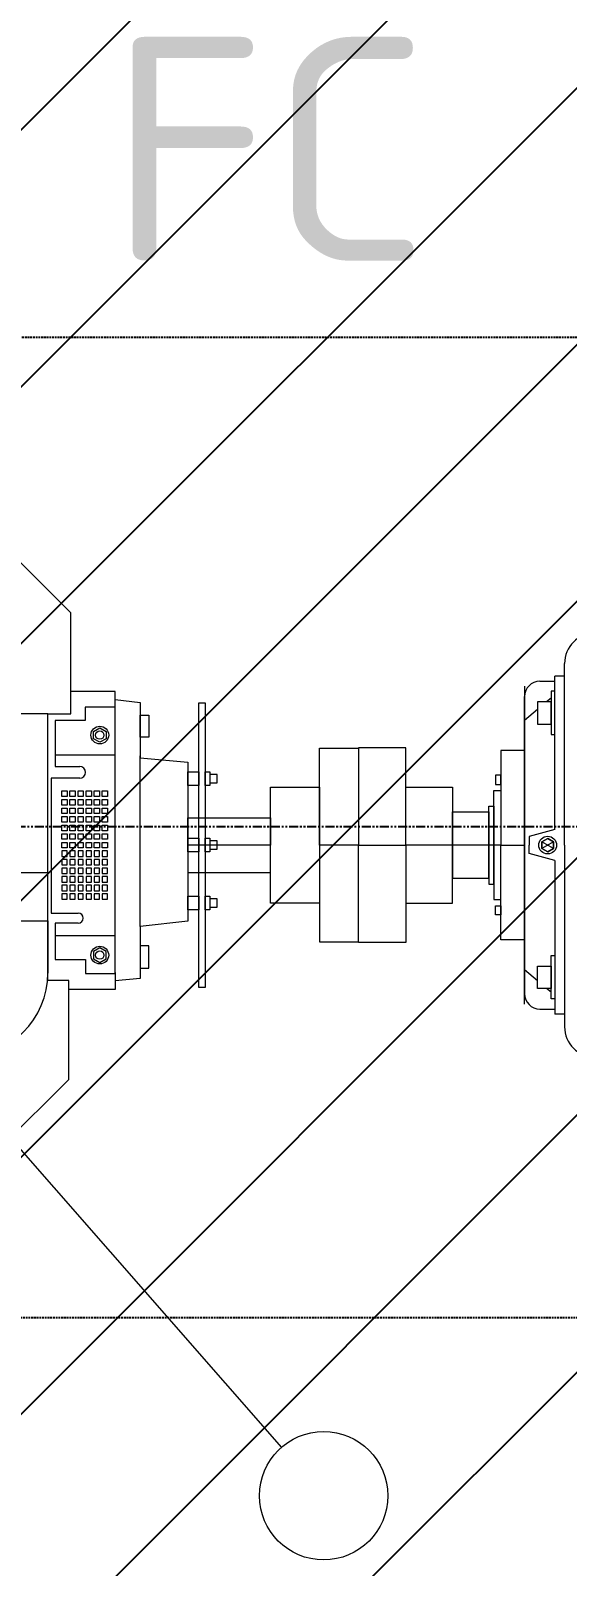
# Model space of a CAD drawing. Header units: inches. Extents: x 0 to 235202, y 0 to 184293.
# Drawn here: x 179223 to 179961, y 128810 to 130923 of the extents above; entities that cross this region are included whole.
import ezdxf
from ezdxf.enums import TextEntityAlignment as Align

# ---------------------------------------------------------------- set-up
doc = ezdxf.new("R2010")
doc.units = ezdxf.units.IN
doc.header["$MEASUREMENT"] = 0
doc.linetypes.add('HIDDEN', pattern=[0.375, 0.25, -0.125])
doc.linetypes.add('PHANTOM2', pattern=[1.25, 0.625, -0.125, 0.125, -0.125, 0.125, -0.125])
doc.layers.add('DIM', color=251, linetype='Continuous', lineweight=0)
for name, color, linetype in [('GRID_TXT45', 4, 'Continuous'), ('M-HVAC-EQPM-NEW', 5, 'Continuous'), ('M-X-BKGD', 8, 'Continuous'), ('text', 3, 'Continuous'), ('WINDOW ELEV', 3, 'Continuous')]:
    doc.layers.add(name, color=color, linetype=linetype)
doc.styles.add('ISO', font='isocpeur.ttf')
doc.styles.add('SIMPLEX', font='simplex.shx')

# ---------------------------------------------------------------- blocks, each defined once
blk = doc.blocks.new('FLOOR PLAN REV 2')
at = {"color": 8, "linetype": 'PHANTOM2', "ltscale": 20}
blk.add_line((108866.6, 229654.2), (102407.8, 229654.2), dxfattribs=at)
at = {"layer": 'DIM', "color": 8, "linetype": 'HIDDEN', "lineweight": 25, "ltscale": 10}
for p, q in [((103791.8, 230328.2), (106791.8, 230328.2)), ((106791.8, 228978.5), (103791.8, 228978.5))]:
    blk.add_line(p, q, dxfattribs=at)
at = {"layer": 'DIM', "color": 8, "linetype": 'Continuous'}
for p, q in [((104801.1, 229951.7), (104710, 230042.9)), ((104804, 229948.8), (104710, 230042.9)), ((104804, 229809.8), (104804, 229948.8)), ((105483.3, 229873.4), (105483.3, 229879.1)), ((105449.3, 229854.8), (105469.7, 229854.8)), ((105483.3, 229861.9), (105469.7, 229861.9)), ((105469.7, 229650.6), (105469.7, 229861.9)), ((105483.3, 229861.9), (105483.3, 229873.4)), ((105483.3, 229629.2), (105483.3, 229861.9)), ((104864.6, 229840.6), (104804, 229840.6)), ((104864.6, 229819), (104864.6, 229840.6)), ((105428.2, 229848), (105428.2, 229424.7)), ((105428.2, 229410.5), (105428.2, 229833.7)), ((105464.7, 229831.5), (105458.6, 229826.5)), ((105469.7, 229840.9), (105464.7, 229840.9)), ((105464.7, 229840.9), (105464.7, 229781.4)), ((105469.7, 229781.4), (105469.7, 229840.9)), ((104864.6, 229819), (104823.5, 229819)), ((104823.5, 229819), (104823.5, 229800.7)), ((104864.6, 229829.8), (104899.1, 229825.4)), ((104864.6, 229453.7), (104864.6, 229819)), ((104899.1, 229825.4), (104899.1, 229749.4)), ((104980.1, 229433.3), (104980.1, 229825.2)), ((104980.1, 229825.2), (104988.5, 229825.2)), ((104988.5, 229825.2), (104988.5, 229433.3)), ((105446.2, 229816), (105428.2, 229800.9)), ((105464.7, 229826.5), (105446.2, 229826.5)), ((105446.2, 229826.5), (105446.2, 229795.9)), ((105464.7, 229795.9), (105464.7, 229826.5)), ((104772.1, 229809.8), (104717.6, 229809.8)), ((104772.1, 229442.9), (104772.1, 229809.8)), ((104772.1, 229809.8), (104804, 229809.8)), ((104823.5, 229800.7), (104782.4, 229800.7)), ((104782.4, 229800.7), (104782.4, 229737.4)), ((104835.1, 229785.7), (104843.7, 229790.6)), ((104843.7, 229790.6), (104852.3, 229785.7)), ((104899.1, 229808.3), (104911.3, 229808.3)), ((104899.1, 229777.6), (104899.1, 229808.3)), ((104911.3, 229808.3), (104911.3, 229777.6)), ((105446.2, 229795.9), (105464.7, 229795.9)), ((104835.1, 229775.7), (104835.1, 229785.7)), ((104843.7, 229770.8), (104835.1, 229775.7)), ((104852.3, 229775.7), (104843.7, 229770.8)), ((104852.3, 229785.7), (104852.3, 229775.7)), ((104911.3, 229777.6), (104899.1, 229777.6)), ((105464.7, 229781.4), (105469.7, 229781.4)), ((104782.4, 229753.6), (104864.6, 229753.6)), ((104899.1, 229517.2), (104899.1, 229751.9)), ((104899.1, 229749.4), (104964.7, 229743.5)), ((105145.9, 229762.5), (105199.6, 229762.5)), ((105145.9, 229629.2), (105145.9, 229762.5)), ((105264.7, 229763.1), (105199.6, 229763.1)), ((105199.6, 229763.1), (105199.6, 229629.2)), ((105199.6, 229762.5), (105199.6, 229629.2)), ((105264.7, 229629.2), (105264.7, 229763.1)), ((105428.2, 229759.6), (105395.4, 229759.6)), ((105395.4, 229759.6), (105395.4, 229629.2)), ((105428.2, 229629.2), (105428.2, 229759.6)), ((104782.4, 229737.4), (104816, 229737.4)), ((104964.7, 229743.5), (104964.7, 229524.7)), ((104964.7, 229711.3), (104964.7, 229730.2)), ((104964.7, 229730.2), (104980.1, 229730.2)), ((104980.1, 229730.2), (104980.1, 229711.3)), ((104988.5, 229711.3), (104988.5, 229730.2)), ((104988.5, 229730.2), (104994.9, 229730.2)), ((104994.9, 229730.2), (104994.9, 229711.3)), ((105005.4, 229726.4), (104994.9, 229726.4)), ((104994.9, 229726.4), (104994.9, 229715.1)), ((105005.4, 229715.1), (105005.4, 229726.4)), ((104816, 229721.3), (104776.8, 229721.3)), ((104776.8, 229721.3), (104776.8, 229535.7)), ((104980.1, 229711.3), (104964.7, 229711.3)), ((104994.9, 229711.3), (104988.5, 229711.3)), ((104994.9, 229715.1), (105005.4, 229715.1)), ((105078.8, 229709.2), (105145.9, 229709.2)), ((105078.8, 229549.2), (105078.8, 229709.2)), ((105145.9, 229709.2), (105145.9, 229549.2)), ((105264.7, 229629.2), (105264.7, 229709.2)), ((105264.7, 229709.2), (105329, 229709.2)), ((105329, 229709.2), (105329, 229629.2)), ((105395.4, 229725.4), (105388, 229725.4)), ((105388, 229725.4), (105388, 229712.8)), ((105388, 229712.8), (105395.4, 229712.8)), ((105395.4, 229712.8), (105395.4, 229725.4)), ((104791.4, 229696.2), (104791.4, 229703.8)), ((104791.4, 229703.8), (104798.7, 229703.8)), ((104798.7, 229696.2), (104791.4, 229696.2)), ((104791.4, 229684.4), (104791.4, 229692)), ((104791.4, 229692), (104798.7, 229692)), ((104798.7, 229684.4), (104791.4, 229684.4)), ((104798.7, 229703.8), (104798.7, 229696.2)), ((104798.7, 229692), (104798.7, 229684.4)), ((104802.5, 229696.2), (104802.5, 229703.8)), ((104802.5, 229703.8), (104809.9, 229703.8)), ((104809.9, 229696.2), (104802.5, 229696.2)), ((104802.5, 229684.4), (104802.5, 229692)), ((104802.5, 229692), (104809.9, 229692)), ((104809.9, 229684.4), (104802.5, 229684.4)), ((104809.9, 229703.8), (104809.9, 229696.2)), ((104809.9, 229692), (104809.9, 229684.4)), ((104813.7, 229696.2), (104813.7, 229703.8)), ((104813.7, 229703.8), (104821, 229703.8)), ((104821, 229696.2), (104813.7, 229696.2)), ((104813.7, 229684.4), (104813.7, 229692)), ((104813.7, 229692), (104821, 229692)), ((104821, 229684.4), (104813.7, 229684.4)), ((104821, 229703.8), (104821, 229696.2)), ((104821, 229692), (104821, 229684.4)), ((104824.8, 229696.2), (104824.8, 229703.8)), ((104824.8, 229703.8), (104832.2, 229703.8)), ((104832.2, 229696.2), (104824.8, 229696.2)), ((104824.8, 229684.4), (104824.8, 229692)), ((104824.8, 229692), (104832.2, 229692)), ((104832.2, 229684.4), (104824.8, 229684.4)), ((104832.2, 229703.8), (104832.2, 229696.2)), ((104832.2, 229692), (104832.2, 229684.4)), ((104836, 229696.2), (104836, 229703.8)), ((104836, 229703.8), (104843.3, 229703.8)), ((104843.3, 229696.2), (104836, 229696.2)), ((104836, 229684.4), (104836, 229692)), ((104836, 229692), (104843.3, 229692)), ((104843.3, 229684.4), (104836, 229684.4)), ((104843.3, 229703.8), (104843.3, 229696.2)), ((104843.3, 229692), (104843.3, 229684.4)), ((104847.1, 229696.2), (104847.1, 229703.8)), ((104847.1, 229703.8), (104854.5, 229703.8)), ((104854.5, 229696.2), (104847.1, 229696.2)), ((104847.1, 229684.4), (104847.1, 229692)), ((104847.1, 229692), (104854.5, 229692)), ((104854.5, 229684.4), (104847.1, 229684.4)), ((104854.5, 229703.8), (104854.5, 229696.2)), ((104854.5, 229692), (104854.5, 229684.4)), ((105385.8, 229629.2), (105385.8, 229704.3)), ((105385.8, 229704.3), (105395.4, 229704.3)), ((105395.4, 229704.3), (105395.4, 229629.2)), ((104791.4, 229672.6), (104791.4, 229680.2)), ((104791.4, 229680.2), (104798.7, 229680.2)), ((104798.7, 229672.6), (104791.4, 229672.6)), ((104791.4, 229660.8), (104791.4, 229668.4)), ((104791.4, 229668.4), (104798.7, 229668.4)), ((104798.7, 229680.2), (104798.7, 229672.6)), ((104798.7, 229668.4), (104798.7, 229660.8)), ((104802.5, 229672.6), (104802.5, 229680.2)), ((104802.5, 229680.2), (104809.9, 229680.2)), ((104809.9, 229672.6), (104802.5, 229672.6)), ((104802.5, 229660.8), (104802.5, 229668.4)), ((104802.5, 229668.4), (104809.9, 229668.4)), ((104809.9, 229680.2), (104809.9, 229672.6)), ((104809.9, 229668.4), (104809.9, 229660.8)), ((104813.7, 229672.6), (104813.7, 229680.2)), ((104813.7, 229680.2), (104821, 229680.2)), ((104821, 229672.6), (104813.7, 229672.6)), ((104813.7, 229660.8), (104813.7, 229668.4)), ((104813.7, 229668.4), (104821, 229668.4)), ((104821, 229680.2), (104821, 229672.6)), ((104821, 229668.4), (104821, 229660.8)), ((104824.8, 229672.6), (104824.8, 229680.2)), ((104824.8, 229680.2), (104832.2, 229680.2)), ((104832.2, 229672.6), (104824.8, 229672.6)), ((104824.8, 229660.8), (104824.8, 229668.4)), ((104824.8, 229668.4), (104832.2, 229668.4)), ((104832.2, 229680.2), (104832.2, 229672.6)), ((104832.2, 229668.4), (104832.2, 229660.8)), ((104836, 229672.6), (104836, 229680.2)), ((104836, 229680.2), (104843.3, 229680.2)), ((104843.3, 229672.6), (104836, 229672.6)), ((104836, 229660.8), (104836, 229668.4)), ((104836, 229668.4), (104843.3, 229668.4)), ((104843.3, 229680.2), (104843.3, 229672.6)), ((104843.3, 229668.4), (104843.3, 229660.8)), ((104847.1, 229672.6), (104847.1, 229680.2)), ((104847.1, 229680.2), (104854.5, 229680.2)), ((104854.5, 229672.6), (104847.1, 229672.6)), ((104847.1, 229660.8), (104847.1, 229668.4)), ((104847.1, 229668.4), (104854.5, 229668.4)), ((104854.5, 229680.2), (104854.5, 229672.6)), ((104854.5, 229668.4), (104854.5, 229660.8)), ((104964.7, 229666.8), (105078.8, 229666.8)), ((104964.7, 229629.2), (104964.7, 229666.8)), ((105078.8, 229666.8), (105078.8, 229629.2)), ((105329, 229629.2), (105329, 229674.9)), ((105329, 229674.9), (105378.9, 229674.9)), ((105378.9, 229629.2), (105378.9, 229683)), ((105378.9, 229683), (105385.8, 229683)), ((105378.9, 229674.9), (105378.9, 229629.2)), ((105385.8, 229683), (105385.8, 229629.2)), ((104798.7, 229660.8), (104791.4, 229660.8)), ((104791.4, 229649), (104791.4, 229656.6)), ((104791.4, 229656.6), (104798.7, 229656.6)), ((104798.7, 229649), (104791.4, 229649)), ((104791.4, 229637.2), (104791.4, 229644.8)), ((104791.4, 229644.8), (104798.7, 229644.8)), ((104798.7, 229656.6), (104798.7, 229649)), ((104798.7, 229644.8), (104798.7, 229637.2)), ((104809.9, 229660.8), (104802.5, 229660.8)), ((104802.5, 229649), (104802.5, 229656.6)), ((104802.5, 229656.6), (104809.9, 229656.6)), ((104809.9, 229649), (104802.5, 229649)), ((104802.5, 229637.2), (104802.5, 229644.8)), ((104802.5, 229644.8), (104809.9, 229644.8)), ((104809.9, 229656.6), (104809.9, 229649)), ((104809.9, 229644.8), (104809.9, 229637.2)), ((104821, 229660.8), (104813.7, 229660.8)), ((104813.7, 229649), (104813.7, 229656.6)), ((104813.7, 229656.6), (104821, 229656.6)), ((104821, 229649), (104813.7, 229649)), ((104813.7, 229637.2), (104813.7, 229644.8)), ((104813.7, 229644.8), (104821, 229644.8)), ((104821, 229656.6), (104821, 229649)), ((104821, 229644.8), (104821, 229637.2)), ((104832.2, 229660.8), (104824.8, 229660.8)), ((104824.8, 229649), (104824.8, 229656.6)), ((104824.8, 229656.6), (104832.2, 229656.6)), ((104832.2, 229649), (104824.8, 229649)), ((104824.8, 229637.2), (104824.8, 229644.8)), ((104824.8, 229644.8), (104832.2, 229644.8)), ((104832.2, 229656.6), (104832.2, 229649)), ((104832.2, 229644.8), (104832.2, 229637.2)), ((104843.3, 229660.8), (104836, 229660.8)), ((104836, 229649), (104836, 229656.6)), ((104836, 229656.6), (104843.3, 229656.6)), ((104843.3, 229649), (104836, 229649)), ((104836, 229637.2), (104836, 229644.8)), ((104836, 229644.8), (104843.3, 229644.8)), ((104843.3, 229656.6), (104843.3, 229649)), ((104843.3, 229644.8), (104843.3, 229637.2)), ((104854.5, 229660.8), (104847.1, 229660.8)), ((104847.1, 229649), (104847.1, 229656.6)), ((104847.1, 229656.6), (104854.5, 229656.6)), ((104854.5, 229649), (104847.1, 229649)), ((104847.1, 229637.2), (104847.1, 229644.8)), ((104847.1, 229644.8), (104854.5, 229644.8)), ((104854.5, 229656.6), (104854.5, 229649)), ((104854.5, 229644.8), (104854.5, 229637.2)), ((105469.7, 229650.6), (105434.6, 229640.9)), ((104363.1, 229634.1), (105093.6, 228800.1)), ((104798.7, 229637.2), (104791.4, 229637.2)), ((104791.4, 229625.4), (104791.4, 229633)), ((104791.4, 229633), (104798.7, 229633)), ((104798.7, 229625.4), (104791.4, 229625.4)), ((104798.7, 229621.2), (104791.4, 229621.2)), ((104791.4, 229621.2), (104791.4, 229613.6)), ((104798.7, 229633), (104798.7, 229625.4)), ((104798.7, 229613.6), (104798.7, 229621.2)), ((104809.9, 229637.2), (104802.5, 229637.2)), ((104802.5, 229625.4), (104802.5, 229633)), ((104802.5, 229633), (104809.9, 229633)), ((104809.9, 229625.4), (104802.5, 229625.4)), ((104809.9, 229621.2), (104802.5, 229621.2)), ((104802.5, 229621.2), (104802.5, 229613.6)), ((104809.9, 229633), (104809.9, 229625.4)), ((104809.9, 229613.6), (104809.9, 229621.2)), ((104821, 229637.2), (104813.7, 229637.2)), ((104813.7, 229625.4), (104813.7, 229633)), ((104813.7, 229633), (104821, 229633)), ((104821, 229625.4), (104813.7, 229625.4)), ((104821, 229621.2), (104813.7, 229621.2)), ((104813.7, 229621.2), (104813.7, 229613.6)), ((104821, 229633), (104821, 229625.4)), ((104821, 229613.6), (104821, 229621.2)), ((104832.2, 229637.2), (104824.8, 229637.2)), ((104824.8, 229625.4), (104824.8, 229633)), ((104824.8, 229633), (104832.2, 229633)), ((104832.2, 229625.4), (104824.8, 229625.4)), ((104832.2, 229621.2), (104824.8, 229621.2)), ((104824.8, 229621.2), (104824.8, 229613.6)), ((104832.2, 229633), (104832.2, 229625.4)), ((104832.2, 229613.6), (104832.2, 229621.2)), ((104843.3, 229637.2), (104836, 229637.2)), ((104836, 229625.4), (104836, 229633)), ((104836, 229633), (104843.3, 229633)), ((104843.3, 229625.4), (104836, 229625.4)), ((104843.3, 229621.2), (104836, 229621.2)), ((104836, 229621.2), (104836, 229613.6)), ((104843.3, 229633), (104843.3, 229625.4)), ((104843.3, 229613.6), (104843.3, 229621.2)), ((104854.5, 229637.2), (104847.1, 229637.2)), ((104847.1, 229625.4), (104847.1, 229633)), ((104847.1, 229633), (104854.5, 229633)), ((104854.5, 229625.4), (104847.1, 229625.4)), ((104854.5, 229621.2), (104847.1, 229621.2)), ((104847.1, 229621.2), (104847.1, 229613.6)), ((104854.5, 229633), (104854.5, 229625.4)), ((104854.5, 229613.6), (104854.5, 229621.2)), ((104964.7, 229619.8), (104964.7, 229638.7)), ((104964.7, 229638.7), (104980.1, 229638.7)), ((105078.8, 229629.2), (104964.7, 229629.2)), ((105078.8, 229629.2), (104964.7, 229629.2)), ((104964.7, 229629.2), (104964.7, 229591.6)), ((104980.1, 229638.7), (104980.1, 229619.8)), ((104988.5, 229619.8), (104988.5, 229638.7)), ((104988.5, 229638.7), (104994.9, 229638.7)), ((104994.9, 229638.7), (104994.9, 229619.8)), ((105005.4, 229634.9), (104994.9, 229634.9)), ((104994.9, 229634.9), (104994.9, 229623.5)), ((104994.9, 229623.5), (105005.4, 229623.5)), ((105005.4, 229623.5), (105005.4, 229634.9)), ((105078.8, 229591.6), (105078.8, 229629.2)), ((105199.6, 229629.2), (105145.9, 229629.2)), ((105199.6, 229629.2), (105145.9, 229629.2)), ((105145.9, 229629.2), (105145.9, 229496)), ((105199.6, 229629.2), (105264.7, 229629.2)), ((105199.6, 229629.2), (105264.7, 229629.2)), ((105199.6, 229495.4), (105199.6, 229629.2)), ((105199.6, 229496), (105199.6, 229629.2)), ((105329, 229629.2), (105264.7, 229629.2)), ((105329, 229629.2), (105264.7, 229629.2)), ((105264.7, 229629.2), (105264.7, 229549.2)), ((105264.7, 229629.2), (105264.7, 229495.4)), ((105378.9, 229629.2), (105329, 229629.2)), ((105329, 229549.2), (105329, 229629.2)), ((105378.9, 229629.2), (105329, 229629.2)), ((105329, 229629.2), (105329, 229583.6)), ((105385.8, 229629.2), (105378.9, 229629.2)), ((105378.9, 229583.6), (105378.9, 229629.2)), ((105385.8, 229629.2), (105378.9, 229629.2)), ((105378.9, 229629.2), (105378.9, 229575.5)), ((105395.4, 229629.2), (105385.8, 229629.2)), ((105385.8, 229575.5), (105385.8, 229629.2)), ((105395.4, 229629.2), (105385.8, 229629.2)), ((105385.8, 229629.2), (105385.8, 229554.2)), ((105395.4, 229629.2), (105428.2, 229629.2)), ((105395.4, 229554.2), (105395.4, 229629.2)), ((105395.4, 229629.2), (105428.2, 229629.2)), ((105395.4, 229498.9), (105395.4, 229629.2)), ((105428.2, 229629.2), (105428.2, 229498.9)), ((105434.6, 229640.9), (105434.6, 229629.2)), ((105434.6, 229617.6), (105434.6, 229629.2)), ((105460, 229638.3), (105452.1, 229633.8)), ((105452.1, 229633.8), (105460, 229638.3)), ((105467.9, 229624.7), (105452.1, 229633.8)), ((105467.9, 229633.8), (105452.1, 229624.7)), ((105452.1, 229633.8), (105452.1, 229624.7)), ((105452.1, 229624.7), (105452.1, 229633.8)), ((105452.1, 229624.7), (105460, 229620.1)), ((105460, 229620.1), (105452.1, 229624.7)), ((105467.9, 229633.8), (105460, 229638.3)), ((105460, 229638.3), (105467.9, 229633.8)), ((105460, 229620.1), (105467.9, 229624.7)), ((105467.9, 229624.7), (105460, 229620.1)), ((105467.9, 229624.7), (105467.9, 229633.8)), ((105467.9, 229633.8), (105467.9, 229624.7)), ((105483.3, 229629.2), (105483.3, 229396.6)), ((104791.4, 229613.6), (104798.7, 229613.6)), ((104798.7, 229609.5), (104791.4, 229609.5)), ((104791.4, 229609.5), (104791.4, 229601.9)), ((104791.4, 229601.9), (104798.7, 229601.9)), ((104798.7, 229601.9), (104798.7, 229609.5)), ((104802.5, 229613.6), (104809.9, 229613.6)), ((104809.9, 229609.5), (104802.5, 229609.5)), ((104802.5, 229609.5), (104802.5, 229601.9)), ((104802.5, 229601.9), (104809.9, 229601.9)), ((104809.9, 229601.9), (104809.9, 229609.5)), ((104813.7, 229613.6), (104821, 229613.6)), ((104821, 229609.5), (104813.7, 229609.5)), ((104813.7, 229609.5), (104813.7, 229601.9)), ((104813.7, 229601.9), (104821, 229601.9)), ((104821, 229601.9), (104821, 229609.5)), ((104824.8, 229613.6), (104832.2, 229613.6)), ((104832.2, 229609.5), (104824.8, 229609.5)), ((104824.8, 229609.5), (104824.8, 229601.9)), ((104824.8, 229601.9), (104832.2, 229601.9)), ((104832.2, 229601.9), (104832.2, 229609.5)), ((104836, 229613.6), (104843.3, 229613.6)), ((104843.3, 229609.5), (104836, 229609.5)), ((104836, 229609.5), (104836, 229601.9)), ((104836, 229601.9), (104843.3, 229601.9)), ((104843.3, 229601.9), (104843.3, 229609.5)), ((104847.1, 229613.6), (104854.5, 229613.6)), ((104854.5, 229609.5), (104847.1, 229609.5)), ((104847.1, 229609.5), (104847.1, 229601.9)), ((104847.1, 229601.9), (104854.5, 229601.9)), ((104854.5, 229601.9), (104854.5, 229609.5)), ((104980.1, 229619.8), (104964.7, 229619.8)), ((104994.9, 229619.8), (104988.5, 229619.8)), ((105469.7, 229607.9), (105434.6, 229617.6)), ((105469.7, 229607.9), (105469.7, 229396.6)), ((104772.1, 229591.2), (104518.8, 229591.2)), ((104772.1, 229525), (104772.1, 229591.2)), ((104798.7, 229597.7), (104791.4, 229597.7)), ((104791.4, 229597.7), (104791.4, 229590.1)), ((104791.4, 229590.1), (104798.7, 229590.1)), ((104798.7, 229585.9), (104791.4, 229585.9)), ((104791.4, 229585.9), (104791.4, 229578.3)), ((104791.4, 229578.3), (104798.7, 229578.3)), ((104798.7, 229590.1), (104798.7, 229597.7)), ((104798.7, 229578.3), (104798.7, 229585.9)), ((104809.9, 229597.7), (104802.5, 229597.7)), ((104802.5, 229597.7), (104802.5, 229590.1)), ((104802.5, 229590.1), (104809.9, 229590.1)), ((104809.9, 229585.9), (104802.5, 229585.9)), ((104802.5, 229585.9), (104802.5, 229578.3)), ((104802.5, 229578.3), (104809.9, 229578.3)), ((104809.9, 229590.1), (104809.9, 229597.7)), ((104809.9, 229578.3), (104809.9, 229585.9)), ((104821, 229597.7), (104813.7, 229597.7)), ((104813.7, 229597.7), (104813.7, 229590.1)), ((104813.7, 229590.1), (104821, 229590.1)), ((104821, 229585.9), (104813.7, 229585.9)), ((104813.7, 229585.9), (104813.7, 229578.3)), ((104813.7, 229578.3), (104821, 229578.3)), ((104821, 229590.1), (104821, 229597.7)), ((104821, 229578.3), (104821, 229585.9)), ((104832.2, 229597.7), (104824.8, 229597.7)), ((104824.8, 229597.7), (104824.8, 229590.1)), ((104824.8, 229590.1), (104832.2, 229590.1)), ((104832.2, 229585.9), (104824.8, 229585.9)), ((104824.8, 229585.9), (104824.8, 229578.3)), ((104824.8, 229578.3), (104832.2, 229578.3)), ((104832.2, 229590.1), (104832.2, 229597.7)), ((104832.2, 229578.3), (104832.2, 229585.9)), ((104843.3, 229597.7), (104836, 229597.7)), ((104836, 229597.7), (104836, 229590.1)), ((104836, 229590.1), (104843.3, 229590.1)), ((104843.3, 229585.9), (104836, 229585.9)), ((104836, 229585.9), (104836, 229578.3)), ((104836, 229578.3), (104843.3, 229578.3)), ((104843.3, 229590.1), (104843.3, 229597.7)), ((104843.3, 229578.3), (104843.3, 229585.9)), ((104854.5, 229597.7), (104847.1, 229597.7)), ((104847.1, 229597.7), (104847.1, 229590.1)), ((104847.1, 229590.1), (104854.5, 229590.1)), ((104854.5, 229585.9), (104847.1, 229585.9)), ((104847.1, 229585.9), (104847.1, 229578.3)), ((104847.1, 229578.3), (104854.5, 229578.3)), ((104854.5, 229590.1), (104854.5, 229597.7)), ((104854.5, 229578.3), (104854.5, 229585.9)), ((104964.7, 229591.6), (105078.8, 229591.6)), ((105329, 229583.6), (105378.9, 229583.6)), ((104798.7, 229574.1), (104791.4, 229574.1)), ((104791.4, 229574.1), (104791.4, 229566.5)), ((104791.4, 229566.5), (104798.7, 229566.5)), ((104798.7, 229562.3), (104791.4, 229562.3)), ((104791.4, 229562.3), (104791.4, 229554.7)), ((104798.7, 229566.5), (104798.7, 229574.1)), ((104798.7, 229554.7), (104798.7, 229562.3)), ((104809.9, 229574.1), (104802.5, 229574.1)), ((104802.5, 229574.1), (104802.5, 229566.5)), ((104802.5, 229566.5), (104809.9, 229566.5)), ((104809.9, 229562.3), (104802.5, 229562.3)), ((104802.5, 229562.3), (104802.5, 229554.7)), ((104809.9, 229566.5), (104809.9, 229574.1)), ((104809.9, 229554.7), (104809.9, 229562.3)), ((104821, 229574.1), (104813.7, 229574.1)), ((104813.7, 229574.1), (104813.7, 229566.5)), ((104813.7, 229566.5), (104821, 229566.5)), ((104821, 229562.3), (104813.7, 229562.3)), ((104813.7, 229562.3), (104813.7, 229554.7)), ((104821, 229566.5), (104821, 229574.1)), ((104821, 229554.7), (104821, 229562.3)), ((104832.2, 229574.1), (104824.8, 229574.1)), ((104824.8, 229574.1), (104824.8, 229566.5)), ((104824.8, 229566.5), (104832.2, 229566.5)), ((104832.2, 229562.3), (104824.8, 229562.3)), ((104824.8, 229562.3), (104824.8, 229554.7)), ((104832.2, 229566.5), (104832.2, 229574.1)), ((104832.2, 229554.7), (104832.2, 229562.3)), ((104843.3, 229574.1), (104836, 229574.1)), ((104836, 229574.1), (104836, 229566.5)), ((104836, 229566.5), (104843.3, 229566.5)), ((104843.3, 229562.3), (104836, 229562.3)), ((104836, 229562.3), (104836, 229554.7)), ((104843.3, 229566.5), (104843.3, 229574.1)), ((104843.3, 229554.7), (104843.3, 229562.3)), ((104854.5, 229574.1), (104847.1, 229574.1)), ((104847.1, 229574.1), (104847.1, 229566.5)), ((104847.1, 229566.5), (104854.5, 229566.5)), ((104854.5, 229562.3), (104847.1, 229562.3)), ((104847.1, 229562.3), (104847.1, 229554.7)), ((104854.5, 229566.5), (104854.5, 229574.1)), ((104854.5, 229554.7), (104854.5, 229562.3)), ((104964.7, 229540.1), (104964.7, 229559)), ((104964.7, 229559), (104980.1, 229559)), ((104980.1, 229559), (104980.1, 229540.1)), ((104988.5, 229540.1), (104988.5, 229559)), ((104988.5, 229559), (104994.9, 229559)), ((104994.9, 229559), (104994.9, 229540.1)), ((105378.9, 229575.5), (105385.8, 229575.5)), ((104776.8, 229535.7), (104814.1, 229535.7)), ((104791.4, 229554.7), (104798.7, 229554.7)), ((104802.5, 229554.7), (104809.9, 229554.7)), ((104813.7, 229554.7), (104821, 229554.7)), ((104824.8, 229554.7), (104832.2, 229554.7)), ((104836, 229554.7), (104843.3, 229554.7)), ((104847.1, 229554.7), (104854.5, 229554.7)), ((104980.1, 229540.1), (104964.7, 229540.1)), ((104994.9, 229540.1), (104988.5, 229540.1)), ((105005.4, 229555.3), (104994.9, 229555.3)), ((104994.9, 229555.3), (104994.9, 229543.9)), ((104994.9, 229543.9), (105005.4, 229543.9)), ((105005.4, 229543.9), (105005.4, 229555.3)), ((105145.9, 229549.2), (105078.8, 229549.2)), ((105264.7, 229549.2), (105329, 229549.2)), ((105385.8, 229554.2), (105395.4, 229554.2)), ((105388, 229533.1), (105388, 229545.7)), ((105388, 229545.7), (105395.4, 229545.7)), ((105395.4, 229545.7), (105395.4, 229533.1)), ((104518.8, 229525), (104772.1, 229525)), ((104772.1, 229525), (104772.1, 229453.2)), ((104814.1, 229521.9), (104782.4, 229521.9)), ((104782.4, 229521.9), (104782.4, 229471.9)), ((104964.7, 229524.7), (104899.1, 229517.2)), ((104899.1, 229517.2), (104899.1, 229445.6)), ((105395.4, 229533.1), (105388, 229533.1)), ((104782.4, 229504.8), (104864.6, 229504.8)), ((105145.9, 229496), (105199.6, 229496)), ((105264.7, 229495.4), (105199.6, 229495.4)), ((105428.2, 229498.9), (105395.4, 229498.9)), ((104843.7, 229487.7), (104835.1, 229482.7)), ((104835.1, 229482.7), (104835.1, 229472.8)), ((104835.1, 229472.8), (104843.7, 229467.8)), ((104852.3, 229482.7), (104843.7, 229487.7)), ((104843.7, 229467.8), (104852.3, 229472.8)), ((104852.3, 229472.8), (104852.3, 229482.7)), ((104911.3, 229490.6), (104899.1, 229490.6)), ((104899.1, 229490.6), (104899.1, 229459.9)), ((104911.3, 229459.9), (104911.3, 229490.6)), ((105464.7, 229477.1), (105469.7, 229477.1)), ((105464.7, 229417.6), (105464.7, 229477.1)), ((105469.7, 229477.1), (105469.7, 229417.6)), ((104782.4, 229471.9), (104823.9, 229471.9)), ((104823.9, 229471.9), (104823.9, 229452.3)), ((104823.9, 229452.3), (104864.6, 229452.3)), ((104864.6, 229453.7), (104864.6, 229430.6)), ((104864.6, 229452.3), (104864.6, 229453.7)), ((104899.1, 229459.9), (104911.3, 229459.9)), ((105446.2, 229442.5), (105428.2, 229457.5)), ((105446.2, 229432), (105446.2, 229462.6)), ((105446.2, 229462.6), (105464.7, 229462.6)), ((105464.7, 229462.6), (105464.7, 229432)), ((104801.1, 229442.9), (104772.1, 229442.9)), ((104801.1, 229306.8), (104801.1, 229442.9)), ((104864.6, 229430.6), (104801.1, 229430.6)), ((104899.1, 229445.6), (104864.6, 229442.2)), ((104988.5, 229433.3), (104980.1, 229433.3)), ((105464.7, 229432), (105446.2, 229432)), ((105464.7, 229426.9), (105458.6, 229432)), ((105469.7, 229417.6), (105464.7, 229417.6)), ((105449.3, 229403.6), (105469.7, 229403.6)), ((105483.3, 229396.6), (105469.7, 229396.6)), ((105483.3, 229396.6), (105483.3, 229385.1)), ((105483.3, 229385.1), (105483.3, 229379.3)), ((104801.1, 229306.8), (104710, 229215.6))]:
    blk.add_line(p, q, dxfattribs=at)
for centre, radius in [((104843.7, 229780.7), 12.2), ((104843.7, 229780.7), 5.74), ((105460, 229629.2), 12.2), ((105460, 229629.2), 12.2), ((104843.7, 229477.8), 12.2), ((104843.7, 229477.8), 5.74), ((105151.7, 228733.7), 88.3)]:
    blk.add_circle(centre, radius, dxfattribs=at)
for centre, radius, start, end in [((105525.1, 229879.1), 41.9, 90, 180), ((105449.3, 229833.7), 21.1, 90, 180), ((104816, 229729.4), 8.06, 270, 90), ((104814.1, 229528.8), 6.9, 270, 90), ((104657.1, 229453.2), 115, 270, 0), ((105449.3, 229424.7), 21.1, 180, 270), ((105525.1, 229379.3), 41.9, 180, 270)]:
    blk.add_arc(centre, radius, start, end, dxfattribs=at)
at = {"layer": 'GRID_TXT45', "color": 8, "style": 'SIMPLEX'}
for p in [(53803.1, 233267.6), (53803.1, 227018.5), (53803.1, 220768)]:
    blk.add_attdef('GRD_TXT', text='', height=450, rotation=180, dxfattribs=at).set_placement(p, align=Align.MIDDLE_CENTER)
blk = doc.blocks.new('PLAN REV 1')
at = {"layer": 'WINDOW ELEV', "color": 1}
blk.add_blockref('FLOOR PLAN REV 2', (115854.5, -22751.9), dxfattribs=at)
at = {"layer": 'text', "color": 8, "style": 'ISO'}
blk.add_text('FC', height=307.62, dxfattribs=at).set_placement((220710.3, 207681.3))

msp = doc.modelspace()

# ---------------------------------------------------------------- hatches: boundary and pattern name
at = {"layer": 'M-HVAC-EQPM-NEW'}
h = msp.add_hatch(dxfattribs=at)
h.set_pattern_fill('ANSI31', color=8, scale=2000)
h.set_pattern_definition([(45, (-41380.03, -77074.9), (-176.7767, 176.7767), [])])
h.paths.add_polyline_path([(148917.3, 132888.6), (189081.7, 132888.6), (189081.7, 127797), (176827.3, 127797), (176827.3, 129426.6), (148917.3, 129426.6)])

# ---------------------------------------------------------------- block references
at = {"layer": 'M-X-BKGD', "color": 8}
msp.add_blockref('PLAN REV 1', (-41380, -77074.9), dxfattribs=at)

doc.saveas('drawing.dxf')
